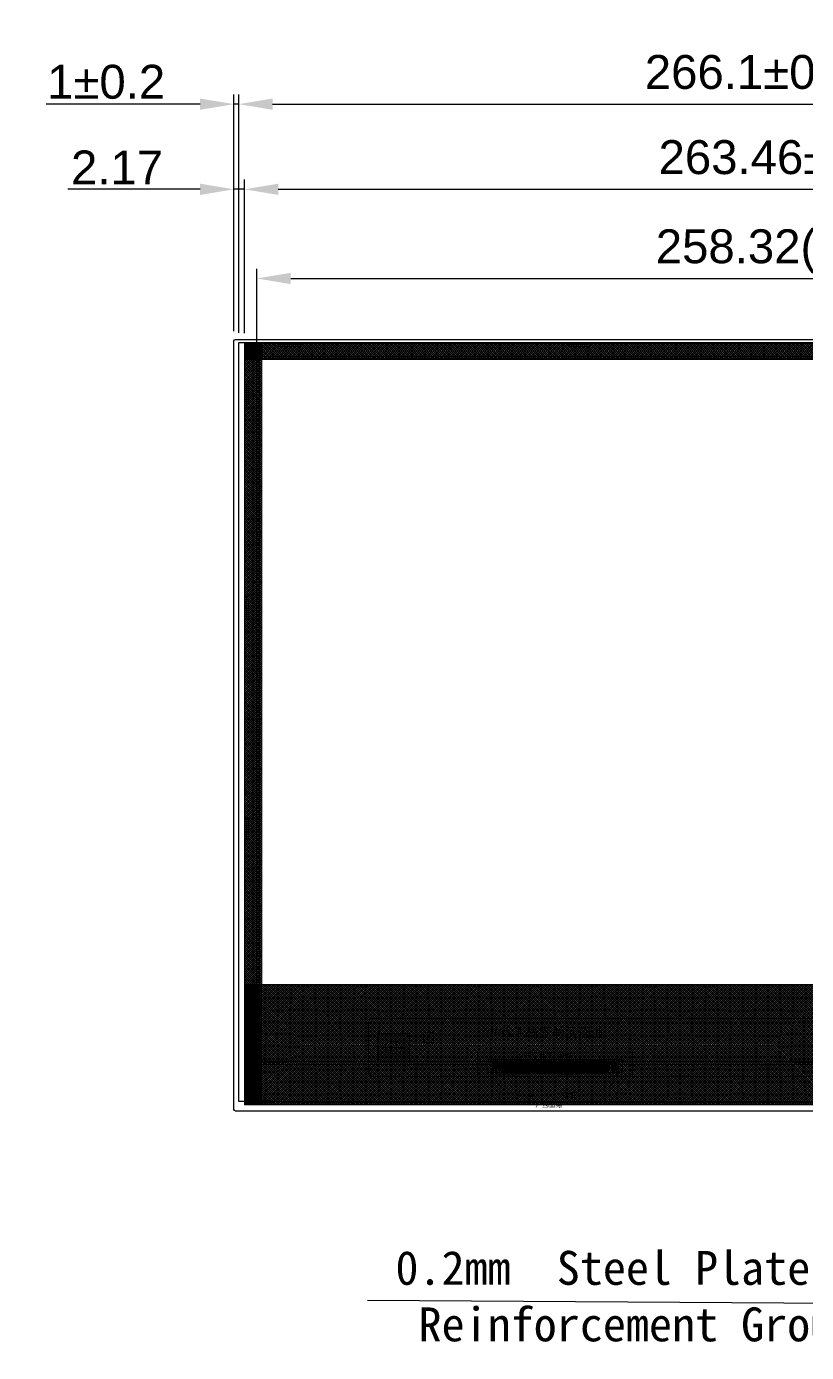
# Model space of a CAD drawing. Extents: x 6438 to 11432, y -3701 to -2371.
# Drawn here: x 10891.1 to 11052.2, y -3349.7 to -3075.9 of the extents above; entities that cross this region are included whole.
import ezdxf

# ---------------------------------------------------------------- set-up
doc = ezdxf.new("R2010")
doc.units = 0
doc.header["$LTSCALE"] = 3
doc.layers.get('DEFPOINTS').update_dxf_attribs({"linetype": 'CONTINUOUS', "lineweight": 9})
doc.layers.add('DIM', color=6, linetype='CONTINUOUS', lineweight=9)
doc.layers.add('LCD', color=4, linetype='CONTINUOUS', lineweight=9)
for name, color, linetype in [('Lens', 161, 'CONTINUOUS'), ('SENSOR', 8, 'CONTINUOUS'), ('Sensor AA', 180, 'CONTINUOUS')]:
    doc.layers.add(name, color=color, linetype=linetype)
doc.styles.get("Standard").update_dxf_attribs({"font": 'arial.ttf'})
doc.styles.add('宋体', font='arial.ttf')
doc.dimstyles.new('标注', dxfattribs={"dimtxt": 7, "dimasz": 7, "dimexe": 2, "dimexo": 2, "dimgap": 1, "dimtad": 1, "dimzin": 9, "dimdsep": 46, "dimtxsty": '宋体', "dimcen": 1, "dimadec": 0, "dimazin": 0, "dimtm": 0.05, "dimtfac": 1, "dimtmove": 0, "dimatfit": 3, "dimfxl": 0, "dimtolj": 1, "dimarcsym": 0})

# ---------------------------------------------------------------- blocks, each defined once
blk = doc.blocks.new('*D9')
at = {"layer": 'DEFPOINTS', "color": 0}
for p in [(11199.55, -3109.49), (10936.09, -3141.21), (11199.55, -3141.97)]:
    blk.add_point(p, dxfattribs=at)
at = {"layer": 'DIM', "color": 0, "lineweight": -2}
for p, q in [((10936.09, -3139.21), (10936.09, -3107.49)), ((11199.55, -3139.97), (11199.55, -3107.49)), ((10943.09, -3109.49), (11192.55, -3109.49))]:
    blk.add_line(p, q, dxfattribs=at)
at = {"layer": 'DIM', "color": 0}
for points in [[(10943.09, -3108.33), (10943.09, -3110.66), (10936.09, -3109.49)], [(11192.55, -3108.33), (11192.55, -3110.66), (11199.55, -3109.49)]]:
    blk.add_solid(points, dxfattribs=at)
at = {"layer": 'DIM', "color": 0, "insert": (11067.82, -3103.9), "char_height": 7, "attachment_point": 5, "style": '宋体'}
blk.add_mtext('\\A1;263.46%%P0.2(LCD OD)', dxfattribs=at)
blk = doc.blocks.new('*D11')
at = {"layer": 'DEFPOINTS', "color": 0}
for p in [(11196.98, -3127.9), (10938.66, -3144.01), (11196.98, -3144.01)]:
    blk.add_point(p, dxfattribs=at)
at = {"layer": 'DIM', "color": 0, "lineweight": -2}
for p, q in [((10938.66, -3142.01), (10938.66, -3125.9)), ((11196.98, -3142.01), (11196.98, -3125.9)), ((10945.66, -3127.9), (11189.98, -3127.9))]:
    blk.add_line(p, q, dxfattribs=at)
at = {"layer": 'DIM', "color": 0}
for points in [[(10945.66, -3126.74), (10945.66, -3129.07), (10938.66, -3127.9)], [(11189.98, -3126.74), (11189.98, -3129.07), (11196.98, -3127.9)]]:
    blk.add_solid(points, dxfattribs=at)
at = {"layer": 'DIM', "color": 0, "insert": (11067.82, -3122.31), "char_height": 7, "attachment_point": 5, "style": '宋体'}
blk.add_mtext('\\A1;258.32(SENSORA.A)', dxfattribs=at)
blk = doc.blocks.new('*D20')
at = {"layer": 'DEFPOINTS', "color": 0}
for p in [(11201.02, -3091.91), (10934.92, -3141.12), (11201.02, -3140.77)]:
    blk.add_point(p, dxfattribs=at)
at = {"layer": 'DIM', "color": 0, "lineweight": -2}
for p, q in [((10934.92, -3139.12), (10934.92, -3089.91)), ((11201.02, -3138.77), (11201.02, -3089.91)), ((10941.92, -3091.91), (11194.02, -3091.91))]:
    blk.add_line(p, q, dxfattribs=at)
at = {"layer": 'DIM', "color": 0}
for points in [[(10941.92, -3090.74), (10941.92, -3093.07), (10934.92, -3091.91)], [(11194.02, -3090.74), (11194.02, -3093.07), (11201.02, -3091.91)]]:
    blk.add_solid(points, dxfattribs=at)
at = {"layer": 'DIM', "color": 0, "insert": (11067.97, -3086.31), "char_height": 7, "attachment_point": 5, "style": '宋体'}
blk.add_mtext('\\A1;266.1{\\fArial|b0|i0|c134|p34;%%P}0.2(Sensor OD)', dxfattribs=at)
blk = doc.blocks.new('*D21')
at = {"layer": 'DEFPOINTS', "color": 0}
for p in [(10933.92, -3091.91), (10933.92, -3140.77), (10934.92, -3141.12)]:
    blk.add_point(p, dxfattribs=at)
at = {"layer": 'DIM', "color": 0, "lineweight": -2}
for p, q in [((10933.92, -3138.77), (10933.92, -3089.91)), ((10934.92, -3139.12), (10934.92, -3089.91)), ((10926.92, -3091.91), (10895.1, -3091.91)), ((10934.92, -3091.91), (10933.92, -3091.91)), ((10941.92, -3091.91), (10948.92, -3091.91))]:
    blk.add_line(p, q, dxfattribs=at)
at = {"layer": 'DIM', "color": 0}
for points in [[(10926.92, -3090.74), (10926.92, -3093.07), (10933.92, -3091.91)], [(10941.92, -3090.74), (10941.92, -3093.07), (10934.92, -3091.91)]]:
    blk.add_solid(points, dxfattribs=at)
at = {"layer": 'DIM', "color": 0, "insert": (10907.51, -3087.33), "char_height": 7, "attachment_point": 5, "style": '宋体'}
blk.add_mtext('\\A1;1%%P0.2', dxfattribs=at)
blk = doc.blocks.new('*D26')
at = {"layer": 'DEFPOINTS', "color": 0}
for p in [(10933.92, -3109.49), (10933.92, -3140.77), (10936.09, -3141.21)]:
    blk.add_point(p, dxfattribs=at)
at = {"layer": 'DIM', "color": 0, "lineweight": -2}
for p, q in [((10933.92, -3138.77), (10933.92, -3107.49)), ((10936.09, -3139.21), (10936.09, -3107.49)), ((10926.92, -3109.49), (10899.61, -3109.49)), ((10936.09, -3109.49), (10933.92, -3109.49)), ((10943.09, -3109.49), (10950.09, -3109.49))]:
    blk.add_line(p, q, dxfattribs=at)
at = {"layer": 'DIM', "color": 0}
for points in [[(10926.92, -3108.33), (10926.92, -3110.66), (10933.92, -3109.49)], [(10943.09, -3108.33), (10943.09, -3110.66), (10936.09, -3109.49)]]:
    blk.add_solid(points, dxfattribs=at)
at = {"layer": 'DIM', "color": 0, "insert": (10909.77, -3104.98), "char_height": 7, "attachment_point": 5, "style": '宋体'}
blk.add_mtext('\\A1;2.17', dxfattribs=at)
blk = doc.blocks.new('LCD背视图')
at = {"layer": 'LCD'}
h = blk.add_hatch(dxfattribs=at)
h.set_pattern_fill('ANSI37', color=256, scale=0.1)
h.set_pattern_definition([(45, (8879.6624, 12007.71403), (-0.224506403, 0.224506403), []), (135, (8879.6624, 12007.71403), (-0.224506403, -0.224506403), [])])
h.paths.add_polyline_path([(12122.26, -3201.8), (12122.26, -3205.2), (12385.72, -3205.2), (12385.72, -3201.8)])
h = blk.add_hatch(dxfattribs=at)
h.set_pattern_fill('ANSI37', color=256, scale=0.1)
h.set_pattern_definition([(45, (8894.99317, 12032.7492), (-0.224506403, 0.224506403), []), (135, (8894.99317, 12032.7492), (-0.224506403, -0.224506403), [])])
h.paths.add_polyline_path([(12122.26, -3201.8), (12125.86, -3201.8), (12125.86, -3359.1), (12122.26, -3359.1)])
h = blk.add_hatch(dxfattribs=at)
h.set_pattern_fill('ANSI37', color=256, scale=0.1)
h.set_pattern_definition([(135, (15648.00522, 12129.1224), (0.224506403, 0.224506403), []), (45, (15648.00522, 12129.1224), (0.224506403, -0.224506403), [])])
edge = h.paths.add_edge_path()
edge.add_line((12122.34, -3359.1), (12385.54, -3359.1))
edge.add_line((12385.54, -3359.1), (12385.54, -3334.3))
edge.add_line((12385.54, -3334.3), (12286.09, -3334.3))
edge.add_arc((12286.09, -3334.8), 0.5, 90, 180)
edge.add_line((12285.59, -3334.8), (12285.59, -3350.25))
edge.add_arc((12285.09, -3350.25), 0.5, 270, 360, ccw=False)
edge.add_line((12285.09, -3350.75), (12261.89, -3350.75))
edge.add_arc((12261.89, -3350.25), 0.5, 180, 270, ccw=False)
edge.add_line((12261.39, -3350.25), (12261.39, -3334.8))
edge.add_arc((12260.89, -3334.8), 0.5, 0, 90)
edge.add_line((12260.89, -3334.3), (12122.34, -3334.3))
edge.add_line((12122.34, -3334.3), (12122.34, -3359.1))
at = {"layer": 'LCD', "ltscale": 0.02}
h = blk.add_hatch(color=256, dxfattribs=at)
h.dxf.hatch_style = 1
h.paths.add_polyline_path([(12149.84, -3350.07), (12149.84, -3344.57), (12156.34, -3344.57), (12156.34, -3350.07)])
edge = h.paths.add_edge_path(flags=16)
edge.add_ellipse((12152.59, -3347.32), major_axis=(1.25, 0), ratio=1, start_angle=90, end_angle=270, ccw=False)
edge.add_line((12152.59, -3346.07), (12153.59, -3346.07))
edge.add_ellipse((12153.59, -3347.32), major_axis=(1.25, 0), ratio=1, start_angle=-90, end_angle=90, ccw=False)
edge.add_line((12153.59, -3348.57), (12152.59, -3348.57))
at = {"layer": 'LCD'}
for p, q in [((12122.26, -3202.35), (12122.26, -3358.57)), ((12122.29, -3358.45), (12122.29, -3202.43)), ((12385.17, -3201.8), (12122.74, -3201.8)), ((12122.89, -3201.83), (12385.09, -3201.83)), ((12129.23, -3202.28), (12129.23, -3201.83)), ((12129.23, -3202.13), (12133.83, -3202.13)), ((12129.53, -3202.58), (12133.53, -3202.58)), ((12133.83, -3202.28), (12133.83, -3201.83)), ((12189.13, -3202.28), (12189.13, -3201.83)), ((12189.13, -3202.13), (12193.73, -3202.13)), ((12189.43, -3202.58), (12193.43, -3202.58)), ((12193.73, -3202.28), (12193.73, -3201.83)), ((12122.74, -3210.22), (12122.29, -3210.22)), ((12122.59, -3210.22), (12122.59, -3214.82)), ((12123.04, -3210.52), (12123.04, -3214.52)), ((12122.74, -3214.82), (12122.29, -3214.82)), ((12122.74, -3254.12), (12122.29, -3254.12)), ((12122.59, -3254.12), (12122.59, -3258.72)), ((12123.04, -3254.42), (12123.04, -3258.42)), ((12122.74, -3258.72), (12122.29, -3258.72)), ((12122.74, -3299.81), (12122.39, -3299.81)), ((12122.59, -3299.81), (12122.59, -3304.41)), ((12123.04, -3300.11), (12123.04, -3304.11)), ((12122.74, -3304.41), (12122.29, -3304.41)), ((12260.89, -3334.3), (12122.34, -3334.3)), ((12122.34, -3334.3), (12122.34, -3359.1)), ((12122.74, -3343.71), (12122.29, -3343.71)), ((12122.59, -3343.71), (12122.59, -3348.31)), ((12123.04, -3344.01), (12123.04, -3348.01)), ((12159.34, -3346.32), (12159.34, -3344.32)), ((12159.34, -3344.32), (12161.34, -3344.32)), ((12161.34, -3344.32), (12161.34, -3346.32)), ((12122.74, -3348.31), (12122.29, -3348.31)), ((12161.34, -3346.32), (12159.34, -3346.32)), ((12170.44, -3348.22), (12202.42, -3348.22)), ((12170.44, -3353.32), (12170.44, -3348.22)), ((12202.42, -3353.32), (12202.42, -3348.22)), ((12172.44, -3349.72), (12200.42, -3349.72)), ((12172.44, -3352.32), (12172.44, -3349.72)), ((12174.44, -3350.22), (12174.44, -3354.43)), ((12198.24, -3350.02), (12174.64, -3350.02)), ((12175.44, -3350.42), (12174.64, -3350.42)), ((12174.64, -3350.62), (12174.64, -3350.42)), ((12175.44, -3350.62), (12174.64, -3350.62)), ((12175.44, -3350.42), (12175.44, -3350.02)), ((12175.44, -3351.42), (12175.44, -3350.62)), ((12197.42, -3350.42), (12197.42, -3350.02)), ((12197.42, -3350.42), (12198.22, -3350.42)), ((12197.42, -3350.62), (12198.22, -3350.62)), ((12197.42, -3351.42), (12197.42, -3350.62)), ((12198.22, -3350.62), (12198.22, -3350.42)), ((12198.42, -3350.22), (12198.42, -3354.43)), ((12200.42, -3352.32), (12200.42, -3349.72)), ((12202.42, -3353.32), (12170.44, -3353.32)), ((12172.44, -3352.32), (12200.42, -3352.32)), ((12198.42, -3352.72), (12174.44, -3352.72)), ((12174.64, -3351.42), (12174.64, -3351.62)), ((12175.44, -3351.42), (12174.64, -3351.42)), ((12175.44, -3351.62), (12174.64, -3351.62)), ((12197.42, -3351.42), (12198.22, -3351.42)), ((12197.42, -3351.62), (12198.22, -3351.62)), ((12198.22, -3351.42), (12198.22, -3351.62)), ((12174.5, -3354.58), (12175.07, -3355.15)), ((12198.36, -3354.57), (12197.79, -3355.14)), ((12122.34, -3359.1), (12385.54, -3359.1)), ((12122.81, -3359.1), (12385.14, -3359.1)), ((12125.19, -3358.6), (12125.19, -3359.05)), ((12127.79, -3358.75), (12125.19, -3358.75)), ((12127.49, -3358.3), (12125.49, -3358.3)), ((12127.79, -3358.6), (12127.79, -3359.05)), ((12129.56, -3359), (12129.91, -3358.79)), ((12377.9, -3358.75), (12130.07, -3358.75)), ((12175.13, -3359.05), (12197.73, -3359.05))]:
    blk.add_line(p, q, dxfattribs=at)
at = {"layer": 'LCD', "ltscale": 0.008}
for p, q in [((12147.84, -3352.32), (12147.84, -3342.32)), ((12148.84, -3341.32), (12359.14, -3341.32)), ((12359.14, -3353.32), (12148.84, -3353.32)), ((12175.13, -3355.29), (12175.13, -3359.05)), ((12197.73, -3355.75), (12197.73, -3355.29)), ((12197.73, -3355.29), (12197.73, -3359.05))]:
    blk.add_line(p, q, dxfattribs=at)
at = {"layer": 'LCD', "ltscale": 0.02}
for p, q in [((12149.84, -3344.57), (12149.84, -3350.07)), ((12156.34, -3344.57), (12149.84, -3344.57)), ((12152.59, -3348.73), (12152.59, -3345.87)), ((12153.59, -3348.72), (12153.59, -3345.89)), ((12156.34, -3344.57), (12156.34, -3350.07)), ((12155.09, -3347.32), (12150.97, -3347.32)), ((12152.59, -3346.07), (12153.59, -3346.07)), ((12153.59, -3348.57), (12152.59, -3348.57)), ((12156.34, -3350.07), (12149.84, -3350.07))]:
    blk.add_line(p, q, dxfattribs=at)
at = {"layer": 'LCD', "ltscale": 0.08}
for p, q in [((12173.43, -3352.63), (12173.43, -3349.64)), ((12173.71, -3352.63), (12173.71, -3349.64)), ((12173.99, -3352.63), (12173.99, -3349.64)), ((12174.27, -3352.63), (12174.27, -3349.64)), ((12175.44, -3350.02), (12175.58, -3350.02)), ((12175.51, -3352.63), (12175.51, -3349.64)), ((12175.51, -3352.73), (12175.51, -3349.74)), ((12175.58, -3350.02), (12175.58, -3352.22)), ((12175.79, -3352.63), (12175.79, -3349.64)), ((12175.79, -3352.73), (12175.79, -3349.74)), ((12176.07, -3352.63), (12176.07, -3349.64)), ((12176.07, -3352.73), (12176.07, -3349.74)), ((12176.35, -3352.63), (12176.35, -3349.64)), ((12176.35, -3352.73), (12176.35, -3349.74)), ((12176.63, -3352.63), (12176.63, -3349.64)), ((12176.63, -3352.73), (12176.63, -3349.74)), ((12176.91, -3352.63), (12176.91, -3349.64)), ((12176.91, -3352.73), (12176.91, -3349.74)), ((12177.19, -3352.63), (12177.19, -3349.64)), ((12177.19, -3352.73), (12177.19, -3349.74)), ((12177.47, -3352.63), (12177.47, -3349.64)), ((12177.47, -3352.73), (12177.47, -3349.74)), ((12177.75, -3352.63), (12177.75, -3349.64)), ((12177.75, -3352.73), (12177.75, -3349.74)), ((12178.03, -3352.63), (12178.03, -3349.64)), ((12178.03, -3352.73), (12178.03, -3349.74)), ((12178.31, -3352.63), (12178.31, -3349.64)), ((12178.31, -3352.73), (12178.31, -3349.74)), ((12178.59, -3352.63), (12178.59, -3349.64)), ((12178.59, -3352.73), (12178.59, -3349.74)), ((12178.87, -3352.63), (12178.87, -3349.64)), ((12178.87, -3352.73), (12178.87, -3349.74)), ((12179.15, -3352.63), (12179.15, -3349.64)), ((12179.15, -3352.73), (12179.15, -3349.74)), ((12179.43, -3352.63), (12179.43, -3349.64)), ((12179.43, -3352.73), (12179.43, -3349.74)), ((12179.71, -3352.63), (12179.71, -3349.64)), ((12179.71, -3352.73), (12179.71, -3349.74)), ((12179.99, -3352.63), (12179.99, -3349.64)), ((12179.99, -3352.73), (12179.99, -3349.74)), ((12180.27, -3352.63), (12180.27, -3349.64)), ((12180.27, -3352.73), (12180.27, -3349.74)), ((12180.55, -3352.63), (12180.55, -3349.64)), ((12180.55, -3352.73), (12180.55, -3349.74)), ((12180.83, -3352.63), (12180.83, -3349.64)), ((12180.83, -3352.73), (12180.83, -3349.74)), ((12181.11, -3352.63), (12181.11, -3349.64)), ((12181.11, -3352.73), (12181.11, -3349.74)), ((12181.39, -3352.63), (12181.39, -3349.64)), ((12181.39, -3352.73), (12181.39, -3349.74)), ((12181.67, -3352.63), (12181.67, -3349.64)), ((12181.67, -3352.73), (12181.67, -3349.74)), ((12181.95, -3352.63), (12181.95, -3349.64)), ((12181.95, -3352.73), (12181.95, -3349.74)), ((12182.23, -3352.63), (12182.23, -3349.64)), ((12182.23, -3352.73), (12182.23, -3349.74)), ((12182.51, -3352.63), (12182.51, -3349.64)), ((12182.51, -3352.73), (12182.51, -3349.74)), ((12182.79, -3352.63), (12182.79, -3349.64)), ((12182.79, -3352.73), (12182.79, -3349.74)), ((12183.07, -3352.63), (12183.07, -3349.64)), ((12183.07, -3352.73), (12183.07, -3349.74)), ((12183.35, -3352.63), (12183.35, -3349.64)), ((12183.35, -3352.73), (12183.35, -3349.74)), ((12183.63, -3352.63), (12183.63, -3349.64)), ((12183.63, -3352.73), (12183.63, -3349.74)), ((12183.91, -3352.63), (12183.91, -3349.64)), ((12183.91, -3352.73), (12183.91, -3349.74)), ((12184.19, -3352.63), (12184.19, -3349.64)), ((12184.19, -3352.73), (12184.19, -3349.74)), ((12184.47, -3352.63), (12184.47, -3349.64)), ((12184.47, -3352.73), (12184.47, -3349.74)), ((12184.75, -3352.63), (12184.75, -3349.64)), ((12184.75, -3352.73), (12184.75, -3349.74)), ((12185.03, -3352.63), (12185.03, -3349.64)), ((12185.03, -3352.73), (12185.03, -3349.74)), ((12185.31, -3352.63), (12185.31, -3349.64)), ((12185.31, -3352.73), (12185.31, -3349.74)), ((12185.59, -3352.63), (12185.59, -3349.64)), ((12185.59, -3352.73), (12185.59, -3349.74)), ((12185.87, -3352.63), (12185.87, -3349.64)), ((12185.87, -3352.73), (12185.87, -3349.74)), ((12186.15, -3352.63), (12186.15, -3349.64)), ((12186.15, -3352.73), (12186.15, -3349.74)), ((12186.43, -3352.63), (12186.43, -3349.64)), ((12186.43, -3352.73), (12186.43, -3349.74)), ((12186.71, -3352.63), (12186.71, -3349.64)), ((12186.71, -3352.73), (12186.71, -3349.74)), ((12186.99, -3352.63), (12186.99, -3349.64)), ((12186.99, -3352.73), (12186.99, -3349.74)), ((12187.27, -3352.63), (12187.27, -3349.64)), ((12187.27, -3352.73), (12187.27, -3349.74)), ((12187.55, -3352.63), (12187.55, -3349.64)), ((12187.55, -3352.73), (12187.55, -3349.74)), ((12187.83, -3352.63), (12187.83, -3349.64)), ((12187.83, -3352.73), (12187.83, -3349.74)), ((12188.11, -3352.63), (12188.11, -3349.64)), ((12188.11, -3352.73), (12188.11, -3349.74)), ((12188.39, -3352.63), (12188.39, -3349.64)), ((12188.39, -3352.73), (12188.39, -3349.74)), ((12188.67, -3352.63), (12188.67, -3349.64)), ((12188.67, -3352.73), (12188.67, -3349.74)), ((12188.95, -3352.63), (12188.95, -3349.64)), ((12188.95, -3352.73), (12188.95, -3349.74)), ((12189.23, -3352.63), (12189.23, -3349.64)), ((12189.23, -3352.73), (12189.23, -3349.74)), ((12189.51, -3352.63), (12189.51, -3349.64)), ((12189.51, -3352.73), (12189.51, -3349.74)), ((12189.79, -3352.63), (12189.79, -3349.64)), ((12189.79, -3352.73), (12189.79, -3349.74)), ((12190.07, -3352.63), (12190.07, -3349.64)), ((12190.07, -3352.73), (12190.07, -3349.74)), ((12190.35, -3352.63), (12190.35, -3349.64)), ((12190.35, -3352.73), (12190.35, -3349.74)), ((12190.63, -3352.63), (12190.63, -3349.64)), ((12190.63, -3352.73), (12190.63, -3349.74)), ((12190.91, -3352.63), (12190.91, -3349.64)), ((12190.91, -3352.73), (12190.91, -3349.74)), ((12191.19, -3352.63), (12191.19, -3349.64)), ((12191.19, -3352.73), (12191.19, -3349.74)), ((12191.47, -3352.63), (12191.47, -3349.64)), ((12191.47, -3352.73), (12191.47, -3349.74)), ((12191.75, -3352.63), (12191.75, -3349.64)), ((12191.75, -3352.73), (12191.75, -3349.74)), ((12192.03, -3352.63), (12192.03, -3349.64)), ((12192.03, -3352.73), (12192.03, -3349.74)), ((12192.31, -3352.63), (12192.31, -3349.64)), ((12192.31, -3352.73), (12192.31, -3349.74)), ((12192.59, -3352.63), (12192.59, -3349.64)), ((12192.59, -3352.73), (12192.59, -3349.74)), ((12192.87, -3352.63), (12192.87, -3349.64)), ((12192.87, -3352.73), (12192.87, -3349.74)), ((12193.15, -3352.63), (12193.15, -3349.64)), ((12193.15, -3352.73), (12193.15, -3349.74)), ((12193.43, -3352.63), (12193.43, -3349.64)), ((12193.43, -3352.73), (12193.43, -3349.74)), ((12193.71, -3352.63), (12193.71, -3349.64)), ((12193.71, -3352.73), (12193.71, -3349.74)), ((12193.99, -3352.63), (12193.99, -3349.64)), ((12193.99, -3352.73), (12193.99, -3349.74)), ((12194.27, -3352.63), (12194.27, -3349.64)), ((12194.27, -3352.73), (12194.27, -3349.74)), ((12194.55, -3352.63), (12194.55, -3349.64)), ((12194.55, -3352.73), (12194.55, -3349.74)), ((12194.83, -3352.63), (12194.83, -3349.64)), ((12194.83, -3352.73), (12194.83, -3349.74)), ((12195.11, -3352.63), (12195.11, -3349.64)), ((12195.11, -3352.73), (12195.11, -3349.74)), ((12195.39, -3352.63), (12195.39, -3349.64)), ((12195.39, -3352.73), (12195.39, -3349.74)), ((12195.67, -3352.63), (12195.67, -3349.64)), ((12195.67, -3352.73), (12195.67, -3349.74)), ((12195.95, -3352.63), (12195.95, -3349.64)), ((12195.95, -3352.73), (12195.95, -3349.74)), ((12196.23, -3352.63), (12196.23, -3349.64)), ((12196.23, -3352.73), (12196.23, -3349.74)), ((12196.51, -3352.63), (12196.51, -3349.64)), ((12196.51, -3352.73), (12196.51, -3349.74)), ((12196.79, -3352.63), (12196.79, -3349.64)), ((12196.79, -3352.73), (12196.79, -3349.74)), ((12197.07, -3352.63), (12197.07, -3349.64)), ((12197.07, -3352.73), (12197.07, -3349.74)), ((12197.42, -3350.02), (12197.28, -3350.02)), ((12197.28, -3350.02), (12197.28, -3352.22)), ((12197.35, -3352.63), (12197.35, -3349.64)), ((12197.35, -3352.73), (12197.35, -3349.74)), ((12198.59, -3352.63), (12198.59, -3349.64)), ((12198.87, -3352.63), (12198.87, -3349.64)), ((12199.15, -3352.63), (12199.15, -3349.64)), ((12199.43, -3352.63), (12199.43, -3349.64)), ((12175.44, -3352.22), (12175.44, -3351.62)), ((12175.58, -3352.22), (12175.44, -3352.22)), ((12197.28, -3352.22), (12197.42, -3352.22)), ((12197.42, -3352.22), (12197.42, -3351.62))]:
    blk.add_line(p, q, dxfattribs=at)
at = {"layer": 'LCD'}
for points in [[(12122.26, -3201.8), (12385.72, -3201.8), (12385.72, -3205.2), (12122.26, -3205.2)], [(12122.26, -3201.8), (12125.86, -3201.8), (12125.86, -3359.1), (12122.26, -3359.1)], [(12174.64, -3351.27), (12175.14, -3351.27), (12175.14, -3350.77), (12174.64, -3350.77)], [(12198.22, -3351.27), (12197.72, -3351.27), (12197.72, -3350.77), (12198.22, -3350.77)]]:
    blk.add_lwpolyline(points, close=True, dxfattribs=at)
at = {"layer": 'LCD', "ltscale": 0.08}
for points in [[(12173.36, -3350.02), (12173.5, -3350.02), (12173.5, -3352.02), (12173.36, -3352.02)], [(12173.64, -3350.02), (12173.78, -3350.02), (12173.78, -3352.02), (12173.64, -3352.02)], [(12173.92, -3350.02), (12174.06, -3350.02), (12174.06, -3352.02), (12173.92, -3352.02)], [(12174.2, -3350.02), (12174.34, -3350.02), (12174.34, -3352.02), (12174.2, -3352.02)], [(12175.44, -3350.02), (12175.58, -3350.02), (12175.58, -3352.02), (12175.44, -3352.02)], [(12175.72, -3350.02), (12175.86, -3350.02), (12175.86, -3352.22), (12175.72, -3352.22)], [(12175.72, -3350.02), (12175.86, -3350.02), (12175.86, -3352.02), (12175.72, -3352.02)], [(12176, -3350.02), (12176.14, -3350.02), (12176.14, -3352.22), (12176, -3352.22)], [(12176, -3350.02), (12176.14, -3350.02), (12176.14, -3352.02), (12176, -3352.02)], [(12176.28, -3350.02), (12176.42, -3350.02), (12176.42, -3352.22), (12176.28, -3352.22)], [(12176.28, -3350.02), (12176.42, -3350.02), (12176.42, -3352.02), (12176.28, -3352.02)], [(12176.56, -3350.02), (12176.7, -3350.02), (12176.7, -3352.22), (12176.56, -3352.22)], [(12176.56, -3350.02), (12176.7, -3350.02), (12176.7, -3352.02), (12176.56, -3352.02)], [(12176.84, -3350.02), (12176.98, -3350.02), (12176.98, -3352.22), (12176.84, -3352.22)], [(12176.84, -3350.02), (12176.98, -3350.02), (12176.98, -3352.02), (12176.84, -3352.02)], [(12177.12, -3350.02), (12177.26, -3350.02), (12177.26, -3352.22), (12177.12, -3352.22)], [(12177.12, -3350.02), (12177.26, -3350.02), (12177.26, -3352.02), (12177.12, -3352.02)], [(12177.4, -3350.02), (12177.54, -3350.02), (12177.54, -3352.22), (12177.4, -3352.22)], [(12177.4, -3350.02), (12177.54, -3350.02), (12177.54, -3352.02), (12177.4, -3352.02)], [(12177.68, -3350.02), (12177.82, -3350.02), (12177.82, -3352.22), (12177.68, -3352.22)], [(12177.68, -3350.02), (12177.82, -3350.02), (12177.82, -3352.02), (12177.68, -3352.02)], [(12177.96, -3350.02), (12178.1, -3350.02), (12178.1, -3352.22), (12177.96, -3352.22)], [(12177.96, -3350.02), (12178.1, -3350.02), (12178.1, -3352.02), (12177.96, -3352.02)], [(12178.24, -3350.02), (12178.38, -3350.02), (12178.38, -3352.22), (12178.24, -3352.22)], [(12178.24, -3350.02), (12178.38, -3350.02), (12178.38, -3352.02), (12178.24, -3352.02)], [(12178.52, -3350.02), (12178.66, -3350.02), (12178.66, -3352.22), (12178.52, -3352.22)], [(12178.52, -3350.02), (12178.66, -3350.02), (12178.66, -3352.02), (12178.52, -3352.02)], [(12178.8, -3350.02), (12178.94, -3350.02), (12178.94, -3352.22), (12178.8, -3352.22)], [(12178.8, -3350.02), (12178.94, -3350.02), (12178.94, -3352.02), (12178.8, -3352.02)], [(12179.08, -3350.02), (12179.22, -3350.02), (12179.22, -3352.22), (12179.08, -3352.22)], [(12179.08, -3350.02), (12179.22, -3350.02), (12179.22, -3352.02), (12179.08, -3352.02)], [(12179.36, -3350.02), (12179.5, -3350.02), (12179.5, -3352.22), (12179.36, -3352.22)], [(12179.36, -3350.02), (12179.5, -3350.02), (12179.5, -3352.02), (12179.36, -3352.02)], [(12179.64, -3350.02), (12179.78, -3350.02), (12179.78, -3352.22), (12179.64, -3352.22)], [(12179.64, -3350.02), (12179.78, -3350.02), (12179.78, -3352.02), (12179.64, -3352.02)], [(12179.92, -3350.02), (12180.06, -3350.02), (12180.06, -3352.22), (12179.92, -3352.22)], [(12179.92, -3350.02), (12180.06, -3350.02), (12180.06, -3352.02), (12179.92, -3352.02)], [(12180.2, -3350.02), (12180.34, -3350.02), (12180.34, -3352.22), (12180.2, -3352.22)], [(12180.2, -3350.02), (12180.34, -3350.02), (12180.34, -3352.02), (12180.2, -3352.02)], [(12180.48, -3350.02), (12180.62, -3350.02), (12180.62, -3352.22), (12180.48, -3352.22)], [(12180.48, -3350.02), (12180.62, -3350.02), (12180.62, -3352.02), (12180.48, -3352.02)], [(12180.76, -3350.02), (12180.9, -3350.02), (12180.9, -3352.22), (12180.76, -3352.22)], [(12180.76, -3350.02), (12180.9, -3350.02), (12180.9, -3352.02), (12180.76, -3352.02)], [(12181.04, -3350.02), (12181.18, -3350.02), (12181.18, -3352.22), (12181.04, -3352.22)], [(12181.04, -3350.02), (12181.18, -3350.02), (12181.18, -3352.02), (12181.04, -3352.02)], [(12181.32, -3350.02), (12181.46, -3350.02), (12181.46, -3352.22), (12181.32, -3352.22)], [(12181.32, -3350.02), (12181.46, -3350.02), (12181.46, -3352.02), (12181.32, -3352.02)], [(12181.6, -3350.02), (12181.74, -3350.02), (12181.74, -3352.22), (12181.6, -3352.22)], [(12181.6, -3350.02), (12181.74, -3350.02), (12181.74, -3352.02), (12181.6, -3352.02)], [(12181.88, -3350.02), (12182.02, -3350.02), (12182.02, -3352.22), (12181.88, -3352.22)], [(12181.88, -3350.02), (12182.02, -3350.02), (12182.02, -3352.02), (12181.88, -3352.02)], [(12182.16, -3350.02), (12182.3, -3350.02), (12182.3, -3352.22), (12182.16, -3352.22)], [(12182.16, -3350.02), (12182.3, -3350.02), (12182.3, -3352.02), (12182.16, -3352.02)], [(12182.44, -3350.02), (12182.58, -3350.02), (12182.58, -3352.22), (12182.44, -3352.22)], [(12182.44, -3350.02), (12182.58, -3350.02), (12182.58, -3352.02), (12182.44, -3352.02)], [(12182.72, -3350.02), (12182.86, -3350.02), (12182.86, -3352.22), (12182.72, -3352.22)], [(12182.72, -3350.02), (12182.86, -3350.02), (12182.86, -3352.02), (12182.72, -3352.02)], [(12183, -3350.02), (12183.14, -3350.02), (12183.14, -3352.22), (12183, -3352.22)], [(12183, -3350.02), (12183.14, -3350.02), (12183.14, -3352.02), (12183, -3352.02)], [(12183.28, -3350.02), (12183.42, -3350.02), (12183.42, -3352.22), (12183.28, -3352.22)], [(12183.28, -3350.02), (12183.42, -3350.02), (12183.42, -3352.02), (12183.28, -3352.02)], [(12183.56, -3350.02), (12183.7, -3350.02), (12183.7, -3352.22), (12183.56, -3352.22)], [(12183.56, -3350.02), (12183.7, -3350.02), (12183.7, -3352.02), (12183.56, -3352.02)], [(12183.84, -3350.02), (12183.98, -3350.02), (12183.98, -3352.22), (12183.84, -3352.22)], [(12183.84, -3350.02), (12183.98, -3350.02), (12183.98, -3352.02), (12183.84, -3352.02)], [(12184.12, -3350.02), (12184.26, -3350.02), (12184.26, -3352.22), (12184.12, -3352.22)], [(12184.12, -3350.02), (12184.26, -3350.02), (12184.26, -3352.02), (12184.12, -3352.02)], [(12184.4, -3350.02), (12184.54, -3350.02), (12184.54, -3352.22), (12184.4, -3352.22)], [(12184.4, -3350.02), (12184.54, -3350.02), (12184.54, -3352.02), (12184.4, -3352.02)], [(12184.68, -3350.02), (12184.82, -3350.02), (12184.82, -3352.22), (12184.68, -3352.22)], [(12184.68, -3350.02), (12184.82, -3350.02), (12184.82, -3352.02), (12184.68, -3352.02)], [(12184.96, -3350.02), (12185.1, -3350.02), (12185.1, -3352.22), (12184.96, -3352.22)], [(12184.96, -3350.02), (12185.1, -3350.02), (12185.1, -3352.02), (12184.96, -3352.02)], [(12185.24, -3350.02), (12185.38, -3350.02), (12185.38, -3352.22), (12185.24, -3352.22)], [(12185.24, -3350.02), (12185.38, -3350.02), (12185.38, -3352.02), (12185.24, -3352.02)], [(12185.52, -3350.02), (12185.66, -3350.02), (12185.66, -3352.22), (12185.52, -3352.22)], [(12185.52, -3350.02), (12185.66, -3350.02), (12185.66, -3352.02), (12185.52, -3352.02)], [(12185.8, -3350.02), (12185.94, -3350.02), (12185.94, -3352.22), (12185.8, -3352.22)], [(12185.8, -3350.02), (12185.94, -3350.02), (12185.94, -3352.02), (12185.8, -3352.02)], [(12186.08, -3350.02), (12186.22, -3350.02), (12186.22, -3352.22), (12186.08, -3352.22)], [(12186.08, -3350.02), (12186.22, -3350.02), (12186.22, -3352.02), (12186.08, -3352.02)], [(12186.36, -3350.02), (12186.5, -3350.02), (12186.5, -3352.22), (12186.36, -3352.22)], [(12186.36, -3350.02), (12186.5, -3350.02), (12186.5, -3352.02), (12186.36, -3352.02)], [(12186.64, -3350.02), (12186.78, -3350.02), (12186.78, -3352.22), (12186.64, -3352.22)], [(12186.78, -3350.02), (12186.64, -3350.02), (12186.64, -3352.02), (12186.78, -3352.02)], [(12186.92, -3350.02), (12187.06, -3350.02), (12187.06, -3352.22), (12186.92, -3352.22)], [(12187.06, -3350.02), (12186.92, -3350.02), (12186.92, -3352.02), (12187.06, -3352.02)], [(12187.2, -3350.02), (12187.34, -3350.02), (12187.34, -3352.22), (12187.2, -3352.22)], [(12187.34, -3350.02), (12187.2, -3350.02), (12187.2, -3352.02), (12187.34, -3352.02)], [(12187.48, -3350.02), (12187.62, -3350.02), (12187.62, -3352.22), (12187.48, -3352.22)], [(12187.62, -3350.02), (12187.48, -3350.02), (12187.48, -3352.02), (12187.62, -3352.02)], [(12187.76, -3350.02), (12187.9, -3350.02), (12187.9, -3352.22), (12187.76, -3352.22)], [(12187.9, -3350.02), (12187.76, -3350.02), (12187.76, -3352.02), (12187.9, -3352.02)], [(12188.04, -3350.02), (12188.18, -3350.02), (12188.18, -3352.22), (12188.04, -3352.22)], [(12188.18, -3350.02), (12188.04, -3350.02), (12188.04, -3352.02), (12188.18, -3352.02)], [(12188.32, -3350.02), (12188.46, -3350.02), (12188.46, -3352.22), (12188.32, -3352.22)], [(12188.46, -3350.02), (12188.32, -3350.02), (12188.32, -3352.02), (12188.46, -3352.02)], [(12188.6, -3350.02), (12188.74, -3350.02), (12188.74, -3352.22), (12188.6, -3352.22)], [(12188.74, -3350.02), (12188.6, -3350.02), (12188.6, -3352.02), (12188.74, -3352.02)], [(12188.88, -3350.02), (12189.02, -3350.02), (12189.02, -3352.22), (12188.88, -3352.22)], [(12189.02, -3350.02), (12188.88, -3350.02), (12188.88, -3352.02), (12189.02, -3352.02)], [(12189.16, -3350.02), (12189.3, -3350.02), (12189.3, -3352.22), (12189.16, -3352.22)], [(12189.3, -3350.02), (12189.16, -3350.02), (12189.16, -3352.02), (12189.3, -3352.02)], [(12189.44, -3350.02), (12189.58, -3350.02), (12189.58, -3352.22), (12189.44, -3352.22)], [(12189.58, -3350.02), (12189.44, -3350.02), (12189.44, -3352.02), (12189.58, -3352.02)], [(12189.72, -3350.02), (12189.86, -3350.02), (12189.86, -3352.22), (12189.72, -3352.22)], [(12189.86, -3350.02), (12189.72, -3350.02), (12189.72, -3352.02), (12189.86, -3352.02)], [(12190, -3350.02), (12190.14, -3350.02), (12190.14, -3352.22), (12190, -3352.22)], [(12190.14, -3350.02), (12190, -3350.02), (12190, -3352.02), (12190.14, -3352.02)], [(12190.28, -3350.02), (12190.42, -3350.02), (12190.42, -3352.22), (12190.28, -3352.22)], [(12190.42, -3350.02), (12190.28, -3350.02), (12190.28, -3352.02), (12190.42, -3352.02)], [(12190.56, -3350.02), (12190.7, -3350.02), (12190.7, -3352.22), (12190.56, -3352.22)], [(12190.7, -3350.02), (12190.56, -3350.02), (12190.56, -3352.02), (12190.7, -3352.02)], [(12190.84, -3350.02), (12190.98, -3350.02), (12190.98, -3352.22), (12190.84, -3352.22)], [(12190.98, -3350.02), (12190.84, -3350.02), (12190.84, -3352.02), (12190.98, -3352.02)], [(12191.12, -3350.02), (12191.26, -3350.02), (12191.26, -3352.22), (12191.12, -3352.22)], [(12191.26, -3350.02), (12191.12, -3350.02), (12191.12, -3352.02), (12191.26, -3352.02)], [(12191.4, -3350.02), (12191.54, -3350.02), (12191.54, -3352.22), (12191.4, -3352.22)], [(12191.54, -3350.02), (12191.4, -3350.02), (12191.4, -3352.02), (12191.54, -3352.02)], [(12191.68, -3350.02), (12191.82, -3350.02), (12191.82, -3352.22), (12191.68, -3352.22)], [(12191.82, -3350.02), (12191.68, -3350.02), (12191.68, -3352.02), (12191.82, -3352.02)], [(12191.96, -3350.02), (12192.1, -3350.02), (12192.1, -3352.22), (12191.96, -3352.22)], [(12192.1, -3350.02), (12191.96, -3350.02), (12191.96, -3352.02), (12192.1, -3352.02)], [(12192.24, -3350.02), (12192.38, -3350.02), (12192.38, -3352.22), (12192.24, -3352.22)], [(12192.38, -3350.02), (12192.24, -3350.02), (12192.24, -3352.02), (12192.38, -3352.02)], [(12192.52, -3350.02), (12192.66, -3350.02), (12192.66, -3352.22), (12192.52, -3352.22)], [(12192.66, -3350.02), (12192.52, -3350.02), (12192.52, -3352.02), (12192.66, -3352.02)], [(12192.8, -3350.02), (12192.94, -3350.02), (12192.94, -3352.22), (12192.8, -3352.22)], [(12192.94, -3350.02), (12192.8, -3350.02), (12192.8, -3352.02), (12192.94, -3352.02)], [(12193.08, -3350.02), (12193.22, -3350.02), (12193.22, -3352.22), (12193.08, -3352.22)], [(12193.22, -3350.02), (12193.08, -3350.02), (12193.08, -3352.02), (12193.22, -3352.02)], [(12193.36, -3350.02), (12193.5, -3350.02), (12193.5, -3352.22), (12193.36, -3352.22)], [(12193.5, -3350.02), (12193.36, -3350.02), (12193.36, -3352.02), (12193.5, -3352.02)], [(12193.64, -3350.02), (12193.78, -3350.02), (12193.78, -3352.22), (12193.64, -3352.22)], [(12193.78, -3350.02), (12193.64, -3350.02), (12193.64, -3352.02), (12193.78, -3352.02)], [(12193.92, -3350.02), (12194.06, -3350.02), (12194.06, -3352.22), (12193.92, -3352.22)], [(12194.06, -3350.02), (12193.92, -3350.02), (12193.92, -3352.02), (12194.06, -3352.02)], [(12194.2, -3350.02), (12194.34, -3350.02), (12194.34, -3352.22), (12194.2, -3352.22)], [(12194.34, -3350.02), (12194.2, -3350.02), (12194.2, -3352.02), (12194.34, -3352.02)], [(12194.48, -3350.02), (12194.62, -3350.02), (12194.62, -3352.22), (12194.48, -3352.22)], [(12194.62, -3350.02), (12194.48, -3350.02), (12194.48, -3352.02), (12194.62, -3352.02)], [(12194.76, -3350.02), (12194.9, -3350.02), (12194.9, -3352.22), (12194.76, -3352.22)], [(12194.9, -3350.02), (12194.76, -3350.02), (12194.76, -3352.02), (12194.9, -3352.02)], [(12195.04, -3350.02), (12195.18, -3350.02), (12195.18, -3352.22), (12195.04, -3352.22)], [(12195.18, -3350.02), (12195.04, -3350.02), (12195.04, -3352.02), (12195.18, -3352.02)], [(12195.32, -3350.02), (12195.46, -3350.02), (12195.46, -3352.22), (12195.32, -3352.22)], [(12195.46, -3350.02), (12195.32, -3350.02), (12195.32, -3352.02), (12195.46, -3352.02)], [(12195.6, -3350.02), (12195.74, -3350.02), (12195.74, -3352.22), (12195.6, -3352.22)], [(12195.74, -3350.02), (12195.6, -3350.02), (12195.6, -3352.02), (12195.74, -3352.02)], [(12195.88, -3350.02), (12196.02, -3350.02), (12196.02, -3352.22), (12195.88, -3352.22)], [(12196.02, -3350.02), (12195.88, -3350.02), (12195.88, -3352.02), (12196.02, -3352.02)], [(12196.16, -3350.02), (12196.3, -3350.02), (12196.3, -3352.22), (12196.16, -3352.22)], [(12196.3, -3350.02), (12196.16, -3350.02), (12196.16, -3352.02), (12196.3, -3352.02)], [(12196.44, -3350.02), (12196.58, -3350.02), (12196.58, -3352.22), (12196.44, -3352.22)], [(12196.58, -3350.02), (12196.44, -3350.02), (12196.44, -3352.02), (12196.58, -3352.02)], [(12196.72, -3350.02), (12196.86, -3350.02), (12196.86, -3352.22), (12196.72, -3352.22)], [(12196.86, -3350.02), (12196.72, -3350.02), (12196.72, -3352.02), (12196.86, -3352.02)], [(12197, -3350.02), (12197.14, -3350.02), (12197.14, -3352.22), (12197, -3352.22)], [(12197.14, -3350.02), (12197, -3350.02), (12197, -3352.02), (12197.14, -3352.02)], [(12197.42, -3350.02), (12197.28, -3350.02), (12197.28, -3352.02), (12197.42, -3352.02)], [(12198.66, -3350.02), (12198.52, -3350.02), (12198.52, -3352.02), (12198.66, -3352.02)], [(12198.94, -3350.02), (12198.8, -3350.02), (12198.8, -3352.02), (12198.94, -3352.02)], [(12199.22, -3350.02), (12199.08, -3350.02), (12199.08, -3352.02), (12199.22, -3352.02)], [(12199.5, -3350.02), (12199.36, -3350.02), (12199.36, -3352.02), (12199.5, -3352.02)]]:
    blk.add_lwpolyline(points, close=True, dxfattribs=at)
at = {"layer": 'LCD'}
for centre, radius, start, end in [((12122.81, -3202.35), 0.55, 90, 180), ((12122.89, -3202.43), 0.6, 90, 180), ((12129.53, -3202.28), 0.3, 180, 270), ((12133.53, -3202.28), 0.3, 270, 0), ((12189.43, -3202.28), 0.3, 180, 270), ((12193.43, -3202.28), 0.3, 270, 0), ((12122.74, -3210.52), 0.3, 0, 90), ((12122.74, -3214.52), 0.3, 270, 0), ((12122.74, -3254.42), 0.3, 0, 90), ((12122.74, -3258.42), 0.3, 270, 0), ((12122.74, -3300.11), 0.3, 0, 90), ((12122.74, -3304.11), 0.3, 270, 0), ((12122.74, -3344.01), 0.3, 0, 90), ((12122.74, -3348.01), 0.3, 270, 0), ((12174.64, -3350.22), 0.2, 90, 180), ((12198.22, -3350.22), 0.2, 0.0068, 90.0068), ((12174.64, -3354.43), 0.2, 180, 225), ((12174.93, -3355.29), 0.2, 0, 45), ((12197.93, -3355.29), 0.2, 135.0068, 180.0068), ((12198.22, -3354.43), 0.2, 315.0068, 0.0068), ((12122.81, -3358.55), 0.55, 180, 270), ((12122.89, -3358.45), 0.6, 180, 270), ((12125.49, -3358.6), 0.3, 90, 180), ((12127.49, -3358.6), 0.3, 0, 90), ((12129.4, -3358.75), 0.3, 270, 300.9638), ((12130.07, -3359.05), 0.3, 90, 120.9638)]:
    blk.add_arc(centre, radius, start, end, dxfattribs=at)
at = {"layer": 'LCD', "ltscale": 0.008}
for centre, major_axis in [((12148.84, -3342.32), (-0.707, -0.707)), ((12148.84, -3342.32), (-0.707, -0.707)), ((12148.84, -3352.32), (0.707, -0.707)), ((12148.84, -3352.32), (0.707, -0.707))]:
    blk.add_ellipse(centre, major_axis=major_axis, ratio=1, start_param=3.926991, end_param=5.497787, dxfattribs=at)
at = {"layer": 'LCD'}
blk.add_ellipse((12160.34, -3345.32), major_axis=(0.177, -0.177), ratio=1, start_param=3.926991, end_param=10.210176, dxfattribs=at)
blk.add_ellipse((12160.34, -3345.32), major_axis=(0.177, -0.177), ratio=1, start_param=3.926991, end_param=10.210176, dxfattribs=at)
at = {"layer": 'LCD', "ltscale": 0.02}
for centre, start_param, end_param in [((12152.59, -3347.32), 3.926991, 7.068583), ((12152.59, -3347.32), 3.926991, 5.497787), ((12152.59, -3347.32), 5.497787, 7.068583), ((12153.59, -3347.32), 0.785398, 3.926991), ((12153.59, -3347.32), 2.356194, 3.926991), ((12153.59, -3347.32), 0.785398, 2.356194)]:
    blk.add_ellipse(centre, major_axis=(-0.884, -0.884), ratio=1, start_param=start_param, end_param=end_param, dxfattribs=at)
at = {"layer": 'LCD', "extrusion": (0, 0, -1), "style": '宋体'}
for s, p in [('4.2mm', (-12179.96, -3345.06)), ('此面元件限高', (-12196.65, -3345.16))]:
    blk.add_text(s, height=2, dxfattribs=at).set_placement(p)
at = {"layer": 'LCD', "extrusion": (0, 0, -1)}
for s, p in [('）', (-12179.2, -3357.58)), ('MIN.', (-12182.25, -3357.58)), ('SMD', (-12191.16, -3357.58)), ('禁止区（', (-12187.97, -3359.58))]:
    blk.add_text(s, height=1, dxfattribs=at).set_placement(p)
at = {"layer": 'LCD', "insert": (12191.57, -3349.53), "char_height": 1, "width": 12.6754, "attachment_point": 9}
blk.add_mtext('SMD{\\fSimSun|b0|i0|c134|p2;禁止区（\\Fsimplex.shx|c134;MIN.\\fSimSun|b0|i0|c134|p2;）}', dxfattribs=at)

msp = doc.modelspace()

# ---------------------------------------------------------------- linework, layer by layer
at = {"layer": 'Lens'}
msp.add_lwpolyline([(11200.7165, -3299.8215), (10934.2165, -3299.8215, -0.41421356), (10933.9165, -3299.5215), (10933.9165, -3140.7715, -0.41421356), (10934.2165, -3140.4715), (11200.7165, -3140.4715, -0.41421356), (11201.0165, -3140.7715), (11201.0165, -3299.5215, -0.41421356)], format="xyb", close=True, dxfattribs=at)
msp.add_lwpolyline([(11196.4765, -3289.6915), (10939.1565, -3289.6915), (10939.1565, -3144.5115), (11196.4765, -3144.5115)], close=True, dxfattribs=at)
at = {"layer": 'SENSOR'}
msp.add_lwpolyline([(11200.7165, -3297.8215), (10934.9165, -3297.8215), (10934.9165, -3141.1215), (11200.7165, -3141.1215)], close=True, dxfattribs=at)
at = {"layer": 'Sensor AA'}
msp.add_lwpolyline([(11196.9765, -3290.1915), (10938.6565, -3290.1915), (10938.6565, -3144.0115), (11196.9765, -3144.0115)], close=True, dxfattribs=at)

# ---------------------------------------------------------------- block references
at = {"layer": 'LCD'}
msp.add_blockref('LCD背视图', (-1186.1696, 60.5862), dxfattribs=at)

# ---------------------------------------------------------------- texts
at = {"layer": 'DIM', "insert": (10967.2904, -3349.6816), "char_height": 7, "attachment_point": 7, "style": '宋体'}
msp.add_mtext('{\\fSimHei|b0|i0|c134|p49;0.2mm  Steel Plate\\P Reinforcement Grounding}', dxfattribs=at)

# ---------------------------------------------------------------- dimensions: what is measured, and where the dimension line sits
at = {"layer": 'DIM'}
for base, p1, p2, text, picture, middle in [((11201.0165, -3091.9058), (10934.9165, -3141.1215), (11201.0165, -3140.7715), '<>{\\fArial|b0|i0|c134|p34;%%P}0.2(Sensor OD)', '*D20', (11067.9665, -3086.3147)), ((10933.9165, -3091.9058), (10934.9165, -3141.1215), (10933.9165, -3140.7715), '<>%%P0.2', '*D21', (10907.5069, -3087.3318)), ((11199.5471, -3109.4938), (10936.0865, -3141.2115), (11199.5471, -3141.9674), '<>%%P0.2(LCD OD)', '*D9', (11067.8168, -3103.9027)), ((11196.9765, -3127.9038), (10938.6565, -3144.0115), (11196.9765, -3144.0115), '<>(SENSORA.A)', '*D11', (11067.8165, -3122.3128))]:
    dim = msp.add_linear_dim(base=base, p1=p1, p2=p2, text=text, dimstyle='标注', dxfattribs=at)
    dim.commit()
    dim.dimension.update_dxf_attribs({"geometry": picture, "text_midpoint": middle})
dim = msp.add_linear_dim(base=(10933.9165, -3109.4938), p1=(10936.0865, -3141.2115), p2=(10933.9165, -3140.7715), dimstyle='标注', dxfattribs=at)
dim.commit()
dim.dimension.update_dxf_attribs({"geometry": '*D26', "text_midpoint": (10909.7654, -3104.9794)})

# ---------------------------------------------------------------- leaders
at = {"layer": 'DIM', "annotation_type": 0, "has_hookline": 1, "hookline_direction": 1, "text_width": 120.0225}
msp.add_leader([(11101.2391, -3324.8649), (11092.3044, -3339.7631), (10961.5491, -3338.9733)], dimstyle='标注', override={"dimgap": 1, "dimtad": 0}, dxfattribs=at)

doc.saveas('drawing.dxf')
